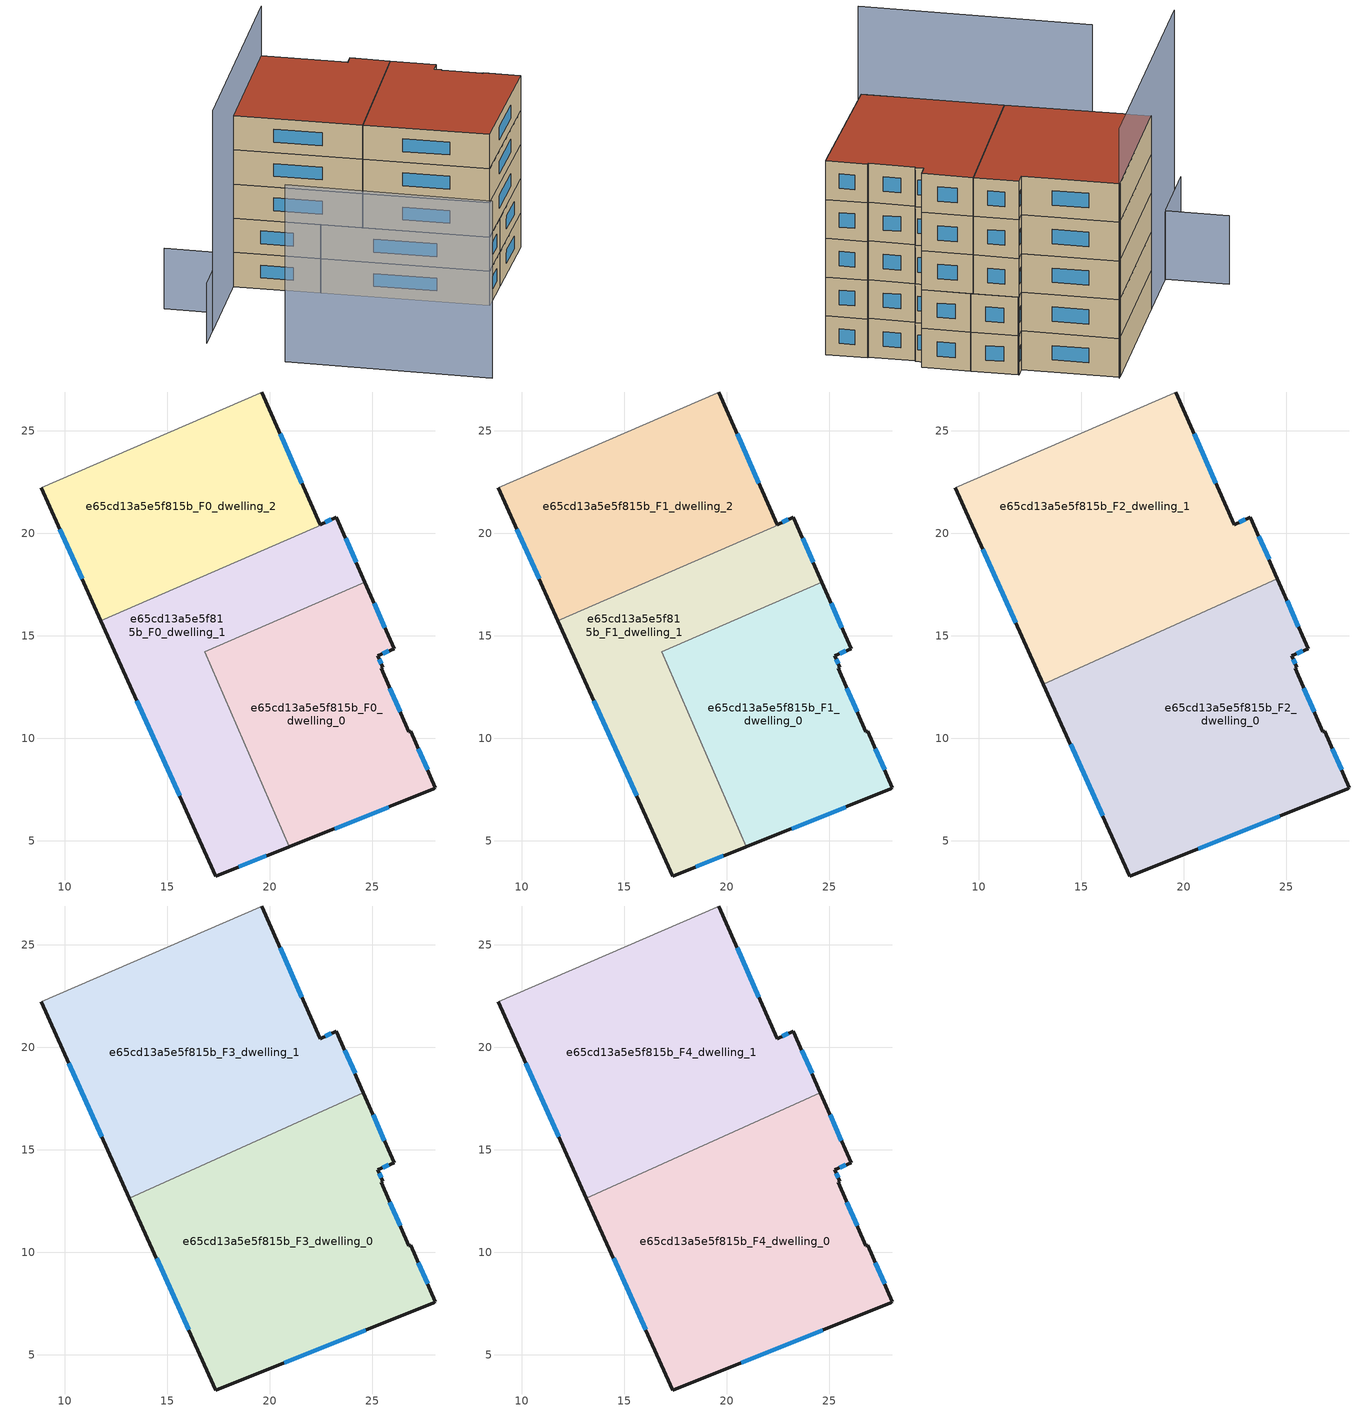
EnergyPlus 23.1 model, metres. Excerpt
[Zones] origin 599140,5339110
e65cd13a5e5f815b_F0_dwelling_0
 floor ground (EU_floor_Construction): 24.65,17.62 26.07,14.38 25.28,14.03 25.53,13.46 25.45,13.42 26.79,10.32 26.88,10.36 28.09,7.6 28.02,7.54 20.96,4.71 16.83,14.23 z0
 wall outside (EU_wall_Construction): 20.96,4.71 28.02,7.54 28.09,7.6 26.88,10.36 26.79,10.32 25.45,13.42 25.53,13.46 25.28,14.03 26.07,14.38 24.65,17.62 z0:3
 wall to e65cd13a5e5f815b_F0_dwelling_1 (EU_wall_Construction): 24.65,17.62 16.83,14.23 20.96,4.71 z0:3
 window (EU_Window_Construction): 25.63,15.39 25.1,16.6 / 25.53,14.14 25.82,14.27 / 25.45,13.64 25.35,13.85 / 26.37,11.29 25.87,12.45 / 27.71,8.46 27.26,9.49 / 23.17,5.6 25.81,6.65 z0.94:2.06
e65cd13a5e5f815b_F0_dwelling_1
 floor ground (EU_floor_Construction): 23.29,20.75 24.65,17.62 16.83,14.23 20.96,4.71 17.38,3.29 11.77,15.75 z0
 wall outside (EU_wall_Construction): 11.77,15.75 17.38,3.29 20.96,4.71 / 24.65,17.62 23.29,20.75 z0:3
 wall to e65cd13a5e5f815b_F0_dwelling_2 (EU_wall_Construction): 23.29,20.75 11.77,15.75 z0:3
 window (EU_Window_Construction): 18.5,3.73 19.84,4.27 / 13.53,11.84 15.62,7.19 / 24.23,18.6 23.72,19.77 z0.94:2.06
e65cd13a5e5f815b_F0_dwelling_2
 floor ground (EU_floor_Construction): 19.63,26.9 22.47,20.43 23.26,20.8 23.29,20.75 11.77,15.75 8.85,22.23 19.53,26.85 z0
 wall outside (EU_wall_Construction): 23.29,20.75 23.26,20.8 22.47,20.43 19.63,26.9 / 8.85,22.23 11.77,15.75 z0:3
 wall adiabatic (EU_wall_Construction): 19.63,26.9 19.53,26.85 8.85,22.23 z0:3
 window (EU_Window_Construction): 21.58,22.46 20.52,24.87 / 23.02,20.68 22.72,20.55 / 9.77,20.2 10.85,17.78 z0.94:2.06
e65cd13a5e5f815b_F1_dwelling_0
 floor to e65cd13a5e5f815b_F0_dwelling_0 (EU_floor_Construction): 24.65,17.62 26.07,14.38 25.28,14.03 25.53,13.46 25.45,13.42 26.78,10.32 26.88,10.36 28.09,7.6 28.02,7.54 20.96,4.71 16.83,14.23 z3
 wall outside (EU_wall_Construction): 20.96,4.71 28.02,7.54 28.09,7.6 26.88,10.36 26.79,10.32 25.45,13.42 25.53,13.46 25.28,14.03 26.07,14.38 24.65,17.62 z3:6
 wall to e65cd13a5e5f815b_F1_dwelling_1 (EU_wall_Construction): 24.65,17.62 16.83,14.23 20.96,4.71 z3:6
 window (EU_Window_Construction): 25.63,15.39 25.1,16.6 / 25.53,14.14 25.82,14.27 / 25.45,13.64 25.35,13.85 / 26.37,11.29 25.87,12.45 / 27.71,8.46 27.26,9.49 / 23.17,5.6 25.81,6.65 z3.94:5.06
e65cd13a5e5f815b_F1_dwelling_1
 floor to e65cd13a5e5f815b_F0_dwelling_1 (EU_floor_Construction): 23.29,20.75 24.65,17.62 16.83,14.23 20.96,4.71 17.38,3.29 11.77,15.75 z3
 wall outside (EU_wall_Construction): 11.77,15.75 17.38,3.29 20.96,4.71 / 24.65,17.62 23.29,20.75 z3:6
 wall to e65cd13a5e5f815b_F1_dwelling_2 (EU_wall_Construction): 23.29,20.75 11.77,15.75 z3:6
 window (EU_Window_Construction): 18.5,3.73 19.84,4.27 / 13.53,11.84 15.62,7.19 / 24.23,18.6 23.72,19.77 z3.94:5.06
e65cd13a5e5f815b_F1_dwelling_2
 floor to e65cd13a5e5f815b_F0_dwelling_2 (EU_floor_Construction): 19.63,26.9 22.47,20.43 23.26,20.8 23.29,20.75 11.77,15.75 8.85,22.23 19.53,26.85 z3
 wall outside (EU_wall_Construction): 23.29,20.75 23.26,20.8 22.47,20.43 19.63,26.9 / 8.85,22.23 11.77,15.75 z3:6
 wall adiabatic (EU_wall_Construction): 19.63,26.9 19.53,26.85 8.85,22.23 z3:6
 window (EU_Window_Construction): 21.58,22.46 20.52,24.87 / 23.02,20.68 22.72,20.55 / 9.77,20.2 10.85,17.78 z3.94:5.06
e65cd13a5e5f815b_F2_dwelling_0
 floor to e65cd13a5e5f815b_F1_dwelling_0 (EU_floor_Construction): 24.65,17.62 26.07,14.38 25.28,14.03 25.53,13.46 25.45,13.42 26.78,10.32 26.88,10.36 28.09,7.6 28.02,7.54 20.96,4.72 16.83,14.23 z6
 floor to e65cd13a5e5f815b_F1_dwelling_1 (EU_floor_Construction): 24.58,17.79 24.65,17.62 16.83,14.23 20.96,4.72 17.38,3.29 13.17,12.65 z6
 wall outside (EU_wall_Construction): 13.17,12.64 17.38,3.29 28.02,7.54 28.09,7.6 26.88,10.36 26.79,10.32 25.45,13.42 25.53,13.46 25.28,14.03 26.07,14.38 24.58,17.79 z6:9
 wall to e65cd13a5e5f815b_F2_dwelling_1 (EU_wall_Construction): 24.58,17.79 13.17,12.64 z6:9
 window (EU_Window_Construction): 25.61,15.45 25.05,16.72 / 25.53,14.14 25.82,14.27 / 25.45,13.64 25.35,13.85 / 26.37,11.29 25.87,12.45 / 27.71,8.46 27.26,9.49 / 20.72,4.62 24.69,6.2 / 14.49,9.71 16.06,6.22 z6.94:8.06
e65cd13a5e5f815b_F2_dwelling_1
 floor to e65cd13a5e5f815b_F1_dwelling_1 (EU_floor_Construction): 23.29,20.74 24.58,17.79 13.17,12.65 11.77,15.75 z6
 floor to e65cd13a5e5f815b_F1_dwelling_2 (EU_floor_Construction): 19.63,26.9 22.47,20.43 23.26,20.8 23.29,20.74 11.77,15.75 8.85,22.23 19.53,26.85 z6
 wall outside (EU_wall_Construction): 24.58,17.79 23.26,20.8 22.47,20.43 19.63,26.9 / 8.85,22.23 13.17,12.64 z6:9
 wall adiabatic (EU_wall_Construction): 19.63,26.9 19.53,26.85 8.85,22.23 z6:9
 window (EU_Window_Construction): 21.58,22.46 20.52,24.87 / 23.02,20.68 22.72,20.55 / 24.17,18.73 23.68,19.85 / 10.2,19.22 11.81,15.65 z6.94:8.06
e65cd13a5e5f815b_F3_dwelling_0
 floor to e65cd13a5e5f815b_F2_dwelling_0 (EU_floor_Construction): 24.58,17.79 26.07,14.38 25.28,14.03 25.53,13.46 25.45,13.42 26.78,10.32 26.88,10.36 28.09,7.6 28.02,7.54 17.38,3.29 13.17,12.64 z9
 wall outside (EU_wall_Construction): 13.17,12.64 17.38,3.29 28.02,7.54 28.09,7.6 26.88,10.36 26.79,10.32 25.45,13.42 25.53,13.46 25.28,14.03 26.07,14.38 24.58,17.79 z9:12
 wall to e65cd13a5e5f815b_F3_dwelling_1 (EU_wall_Construction): 24.58,17.79 13.17,12.64 z9:12
 window (EU_Window_Construction): 25.61,15.45 25.05,16.72 / 25.53,14.14 25.82,14.27 / 25.45,13.64 25.35,13.85 / 26.37,11.29 25.87,12.45 / 27.71,8.46 27.26,9.49 / 20.72,4.62 24.69,6.2 / 14.49,9.71 16.06,6.22 z9.94:11.06
e65cd13a5e5f815b_F3_dwelling_1
 floor to e65cd13a5e5f815b_F2_dwelling_1 (EU_floor_Construction): 19.63,26.9 22.47,20.43 23.26,20.8 24.58,17.79 13.17,12.64 8.85,22.23 19.53,26.85 z9
 wall outside (EU_wall_Construction): 24.58,17.79 23.26,20.8 22.47,20.43 19.63,26.9 / 8.85,22.23 13.17,12.64 z9:12
 wall adiabatic (EU_wall_Construction): 19.63,26.9 19.53,26.85 8.85,22.23 z9:12
 window (EU_Window_Construction): 21.58,22.46 20.52,24.87 / 23.02,20.68 22.72,20.55 / 24.17,18.73 23.68,19.85 / 10.2,19.22 11.81,15.65 z9.94:11.06
e65cd13a5e5f815b_F4_dwelling_0
 floor to e65cd13a5e5f815b_F3_dwelling_0 (EU_floor_Construction): 24.58,17.79 26.07,14.38 25.28,14.03 25.53,13.46 25.45,13.42 26.78,10.32 26.88,10.36 28.09,7.6 28.02,7.54 17.38,3.29 13.17,12.64 z12
 wall outside (EU_wall_Construction): 13.17,12.64 17.38,3.29 28.02,7.54 28.09,7.6 26.88,10.36 26.79,10.32 25.45,13.42 25.53,13.46 25.28,14.03 26.07,14.38 24.58,17.79 z12:15
 wall to e65cd13a5e5f815b_F4_dwelling_1 (EU_wall_Construction): 24.58,17.79 13.17,12.64 z12:15
 window (EU_Window_Construction): 25.61,15.45 25.05,16.72 / 25.53,14.14 25.82,14.27 / 25.45,13.64 25.35,13.85 / 26.37,11.29 25.87,12.45 / 27.71,8.46 27.26,9.49 / 20.72,4.62 24.69,6.2 / 14.49,9.71 16.06,6.22 z12.94:14.06
 roof outside (EU_roof_Construction): 28.02,7.54 28.09,7.6 26.88,10.36 26.79,10.32 25.45,13.42 25.53,13.46 25.28,14.03 26.07,14.38 24.58,17.79 13.17,12.64 17.38,3.29 z15
e65cd13a5e5f815b_F4_dwelling_1
 floor to e65cd13a5e5f815b_F3_dwelling_1 (EU_floor_Construction): 19.63,26.9 22.47,20.43 23.26,20.8 24.58,17.79 13.17,12.64 8.85,22.23 19.53,26.85 z12
 wall outside (EU_wall_Construction): 24.58,17.79 23.26,20.8 22.47,20.43 19.63,26.9 / 8.85,22.23 13.17,12.64 z12:15
 wall adiabatic (EU_wall_Construction): 19.63,26.9 19.53,26.85 8.85,22.23 z12:15
 window (EU_Window_Construction): 21.58,22.46 20.52,24.87 / 23.02,20.68 22.72,20.55 / 24.17,18.73 23.68,19.85 / 10.2,19.22 11.81,15.65 z12.94:14.06
 roof outside (EU_roof_Construction): 24.58,17.79 23.26,20.8 22.47,20.43 19.63,26.9 19.53,26.85 8.85,22.23 13.17,12.64 z15
shading: -0.73,10.67 5.97,-4.74 z0:15.5; 2.21,24.35 4.04,20.14 / 4.04,20.14 -1.36,17.8 z0:5.3; 19.74,26.94 0.92,18.77 z0:19.3
[Building]
EU S2 Campaign: North Axis=0; Terrain=City; Solar Distribution=FullExterior
[Site:Location]
Vienna: Latitude=48; Longitude=16.5; Time Zone=1; Elevation=183
[SizingPeriod:WeatherFileDays]
AnnualSizingPeriod: Begin Month=1; Begin Day of Month=1; End Month=12; End Day of Month=31; Day of Week for Start Day=Monday; Use Weather File Daylight Saving Period=No; Use Weather File Rain and Snow Indicators=No
[MATERIAL]
EU_InternalMass_Material: Roughness=MediumRough; Thickness=0.1; Conductivity=1; Density=1800; Specific Heat=900; Thermal Absorptance=0.9; Solar Absorptance=0.7; Visible Absorptance=0.7
[MATERIAL:NOMASS] Roughness=MediumRough; Thermal Absorptance=0.9; Solar Absorptance=0.7; Visible Absorptance=0.7
Name | Thermal Resistance
EU_wall_NoMass | 0.914258
EU_roof_NoMass | 0.954009
EU_floor_NoMass | 1.09711
[WINDOWMATERIAL:SIMPLEGLAZINGSYSTEM]
EU_Window_SimpleGlazing: UFactor=2.09642; Solar Heat Gain Coefficient=0.65; Visible Transmittance=0.65
[CONSTRUCTION]
EU_wall_Construction: EU_wall_NoMass
EU_roof_Construction: EU_roof_NoMass
EU_floor_Construction: EU_floor_NoMass
EU_Window_Construction: EU_Window_SimpleGlazing
EU_InternalMass_Construction: EU_InternalMass_Material
[ZONE] Type=1; Multiplier=1; Ceiling Height=autocalculate; Floor Area=autocalculate; Part of Total Floor Area=Yes
Name | Volume
e65cd13a5e5f815b_F0_dwelling_0 | 249.626
e65cd13a5e5f815b_F1_dwelling_0 | 249.625
e65cd13a5e5f815b_F2_dwelling_0 | 374.446
e65cd13a5e5f815b_F3_dwelling_0; e65cd13a5e5f815b_F4_dwelling_0 | 374.455
e65cd13a5e5f815b_F0_dwelling_1 | 249.623
e65cd13a5e5f815b_F1_dwelling_1 | 249.624
e65cd13a5e5f815b_F2_dwelling_1 | 374.435
e65cd13a5e5f815b_F3_dwelling_1; e65cd13a5e5f815b_F4_dwelling_1 | 374.443
e65cd13a5e5f815b_F0_dwelling_2 | 249.639
e65cd13a5e5f815b_F1_dwelling_2 | 249.64
[INTERNALMASS] Construction=EU_InternalMass_Construction
Name | Zone or ZoneList | Surface Area
e65cd13a5e5f815b_F0_dwelling_0_EU_InternalMass | e65cd13a5e5f815b_F0_dwelling_0 | 83.2073
e65cd13a5e5f815b_F0_dwelling_1_EU_InternalMass | e65cd13a5e5f815b_F0_dwelling_1 | 83.2076
e65cd13a5e5f815b_F0_dwelling_2_EU_InternalMass | e65cd13a5e5f815b_F0_dwelling_2 | 83.2156
e65cd13a5e5f815b_F1_dwelling_0_EU_InternalMass | e65cd13a5e5f815b_F1_dwelling_0 | 83.2073
e65cd13a5e5f815b_F1_dwelling_1_EU_InternalMass | e65cd13a5e5f815b_F1_dwelling_1 | 83.2076
e65cd13a5e5f815b_F1_dwelling_2_EU_InternalMass | e65cd13a5e5f815b_F1_dwelling_2 | 83.2156
e65cd13a5e5f815b_F2_dwelling_0_EU_InternalMass | e65cd13a5e5f815b_F2_dwelling_0 | 124.818
e65cd13a5e5f815b_F2_dwelling_1_EU_InternalMass | e65cd13a5e5f815b_F2_dwelling_1 | 124.813
e65cd13a5e5f815b_F3_dwelling_0_EU_InternalMass | e65cd13a5e5f815b_F3_dwelling_0 | 124.818
e65cd13a5e5f815b_F3_dwelling_1_EU_InternalMass | e65cd13a5e5f815b_F3_dwelling_1 | 124.813
e65cd13a5e5f815b_F4_dwelling_0_EU_InternalMass | e65cd13a5e5f815b_F4_dwelling_0 | 124.818
e65cd13a5e5f815b_F4_dwelling_1_EU_InternalMass | e65cd13a5e5f815b_F4_dwelling_1 | 124.813
[OTHEREQUIPMENT] Fuel Type=Electricity; Design Level Calculation Method=Watts/Area; Power per Zone Floor Area=1; Fraction Latent=0; Fraction Radiant=0; Fraction Lost=0; Carbon Dioxide Generation Rate=0; EndUse Subcategory=EU_Step8_InternalGains
Name | Zone or ZoneList or Space or SpaceList | Schedule
EU_Step8_InternalGain_e65cd13a5e5f815b_F0_dwelling_0_f000 | e65cd13a5e5f815b_F0_dwelling_0 | EU_Step8_GainSchedule_e65cd13a5e5f815b_F0_dwelling_0_f000
EU_Step8_InternalGain_e65cd13a5e5f815b_F0_dwelling_1_f000 | e65cd13a5e5f815b_F0_dwelling_1 | EU_Step8_GainSchedule_e65cd13a5e5f815b_F0_dwelling_1_f000
EU_Step8_InternalGain_e65cd13a5e5f815b_F0_dwelling_2_f000 | e65cd13a5e5f815b_F0_dwelling_2 | EU_Step8_GainSchedule_e65cd13a5e5f815b_F0_dwelling_2_f000
EU_Step8_InternalGain_e65cd13a5e5f815b_F1_dwelling_0_f000 | e65cd13a5e5f815b_F1_dwelling_0 | EU_Step8_GainSchedule_e65cd13a5e5f815b_F1_dwelling_0_f000
EU_Step8_InternalGain_e65cd13a5e5f815b_F1_dwelling_1_f000 | e65cd13a5e5f815b_F1_dwelling_1 | EU_Step8_GainSchedule_e65cd13a5e5f815b_F1_dwelling_1_f000
EU_Step8_InternalGain_e65cd13a5e5f815b_F1_dwelling_2_f000 | e65cd13a5e5f815b_F1_dwelling_2 | EU_Step8_GainSchedule_e65cd13a5e5f815b_F1_dwelling_2_f000
EU_Step8_InternalGain_e65cd13a5e5f815b_F2_dwelling_0_f000 | e65cd13a5e5f815b_F2_dwelling_0 | EU_Step8_GainSchedule_e65cd13a5e5f815b_F2_dwelling_0_f000
EU_Step8_InternalGain_e65cd13a5e5f815b_F2_dwelling_1_f000 | e65cd13a5e5f815b_F2_dwelling_1 | EU_Step8_GainSchedule_e65cd13a5e5f815b_F2_dwelling_1_f000
EU_Step8_InternalGain_e65cd13a5e5f815b_F3_dwelling_0_f000 | e65cd13a5e5f815b_F3_dwelling_0 | EU_Step8_GainSchedule_e65cd13a5e5f815b_F3_dwelling_0_f000
EU_Step8_InternalGain_e65cd13a5e5f815b_F3_dwelling_1_f000 | e65cd13a5e5f815b_F3_dwelling_1 | EU_Step8_GainSchedule_e65cd13a5e5f815b_F3_dwelling_1_f000
EU_Step8_InternalGain_e65cd13a5e5f815b_F4_dwelling_0_f000 | e65cd13a5e5f815b_F4_dwelling_0 | EU_Step8_GainSchedule_e65cd13a5e5f815b_F4_dwelling_0_f000
EU_Step8_InternalGain_e65cd13a5e5f815b_F4_dwelling_1_f000 | e65cd13a5e5f815b_F4_dwelling_1 | EU_Step8_GainSchedule_e65cd13a5e5f815b_F4_dwelling_1_f000
[ZONEVENTILATION:DESIGNFLOWRATE] Schedule=EU_AlwaysOn; Design Flow Rate Calculation Method=AirChanges/Hour; Air Changes per Hour=0.546891; Ventilation Type=Natural; Fan Pressure Rise=0; Fan Total Efficiency=1; Constant Term Coefficient=1; Temperature Term Coefficient=0; Velocity Term Coefficient=0; Velocity Squared Term Coefficient=0; Minimum Indoor Temperature=-100; Maximum Indoor Temperature=100; Delta Temperature=-100; Minimum Outdoor Temperature=-100; Maximum Outdoor Temperature=100; Maximum Wind Speed=40
Name | Zone or ZoneList or Space or SpaceList
EU_ConstantAir_e65cd13a5e5f815b_F0_dwelling_0 | e65cd13a5e5f815b_F0_dwelling_0
EU_ConstantAir_e65cd13a5e5f815b_F0_dwelling_1 | e65cd13a5e5f815b_F0_dwelling_1
EU_ConstantAir_e65cd13a5e5f815b_F0_dwelling_2 | e65cd13a5e5f815b_F0_dwelling_2
EU_ConstantAir_e65cd13a5e5f815b_F1_dwelling_0 | e65cd13a5e5f815b_F1_dwelling_0
EU_ConstantAir_e65cd13a5e5f815b_F1_dwelling_1 | e65cd13a5e5f815b_F1_dwelling_1
EU_ConstantAir_e65cd13a5e5f815b_F1_dwelling_2 | e65cd13a5e5f815b_F1_dwelling_2
EU_ConstantAir_e65cd13a5e5f815b_F2_dwelling_0 | e65cd13a5e5f815b_F2_dwelling_0
EU_ConstantAir_e65cd13a5e5f815b_F2_dwelling_1 | e65cd13a5e5f815b_F2_dwelling_1
EU_ConstantAir_e65cd13a5e5f815b_F3_dwelling_0 | e65cd13a5e5f815b_F3_dwelling_0
EU_ConstantAir_e65cd13a5e5f815b_F3_dwelling_1 | e65cd13a5e5f815b_F3_dwelling_1
EU_ConstantAir_e65cd13a5e5f815b_F4_dwelling_0 | e65cd13a5e5f815b_F4_dwelling_0
EU_ConstantAir_e65cd13a5e5f815b_F4_dwelling_1 | e65cd13a5e5f815b_F4_dwelling_1
[HVACTEMPLATE:THERMOSTAT] Constant Heating Setpoint=20; Constant Cooling Setpoint=50
EU_HeatOnly_e65cd13a5e5f815b_F0_dwelling_0; EU_HeatOnly_e65cd13a5e5f815b_F0_dwelling_1; EU_HeatOnly_e65cd13a5e5f815b_F0_dwelling_2; EU_HeatOnly_e65cd13a5e5f815b_F1_dwelling_0; EU_HeatOnly_e65cd13a5e5f815b_F1_dwelling_1; EU_HeatOnly_e65cd13a5e5f815b_F1_dwelling_2; EU_HeatOnly_e65cd13a5e5f815b_F2_dwelling_0; EU_HeatOnly_e65cd13a5e5f815b_F2_dwelling_1; EU_HeatOnly_e65cd13a5e5f815b_F3_dwelling_0; EU_HeatOnly_e65cd13a5e5f815b_F3_dwelling_1; EU_HeatOnly_e65cd13a5e5f815b_F4_dwelling_0; EU_HeatOnly_e65cd13a5e5f815b_F4_dwelling_1
[HVACTEMPLATE:ZONE:IDEALLOADSAIRSYSTEM] System Availability Schedule=EU_AlwaysOn; Maximum Heating Supply Air Temperature=50; Minimum Cooling Supply Air Temperature=13; Maximum Heating Supply Air Humidity Ratio=0.0156; Minimum Cooling Supply Air Humidity Ratio=0.0077; Heating Limit=NoLimit; Cooling Limit=NoLimit; Heating Availability Schedule=EU_AlwaysOn; Cooling Availability Schedule=EU_CoolingOff; Dehumidification Control Type=ConstantSensibleHeatRatio; Cooling Sensible Heat Ratio=0.7; Dehumidification Setpoint=60; Humidification Control Type=None; Humidification Setpoint=30; Outdoor Air Method=None; Outdoor Air Flow Rate per Person=0.00944; Outdoor Air Flow Rate per Zone Floor Area=0; Outdoor Air Flow Rate per Zone=0; Demand Controlled Ventilation Type=None; Outdoor Air Economizer Type=NoEconomizer; Heat Recovery Type=None; Sensible Heat Recovery Effectiveness=0.7; Latent Heat Recovery Effectiveness=0.65
Name | Template Thermostat
e65cd13a5e5f815b_F0_dwelling_0 | EU_HeatOnly_e65cd13a5e5f815b_F0_dwelling_0
e65cd13a5e5f815b_F0_dwelling_1 | EU_HeatOnly_e65cd13a5e5f815b_F0_dwelling_1
e65cd13a5e5f815b_F0_dwelling_2 | EU_HeatOnly_e65cd13a5e5f815b_F0_dwelling_2
e65cd13a5e5f815b_F1_dwelling_0 | EU_HeatOnly_e65cd13a5e5f815b_F1_dwelling_0
e65cd13a5e5f815b_F1_dwelling_1 | EU_HeatOnly_e65cd13a5e5f815b_F1_dwelling_1
e65cd13a5e5f815b_F1_dwelling_2 | EU_HeatOnly_e65cd13a5e5f815b_F1_dwelling_2
e65cd13a5e5f815b_F2_dwelling_0 | EU_HeatOnly_e65cd13a5e5f815b_F2_dwelling_0
e65cd13a5e5f815b_F2_dwelling_1 | EU_HeatOnly_e65cd13a5e5f815b_F2_dwelling_1
e65cd13a5e5f815b_F3_dwelling_0 | EU_HeatOnly_e65cd13a5e5f815b_F3_dwelling_0
e65cd13a5e5f815b_F3_dwelling_1 | EU_HeatOnly_e65cd13a5e5f815b_F3_dwelling_1
e65cd13a5e5f815b_F4_dwelling_0 | EU_HeatOnly_e65cd13a5e5f815b_F4_dwelling_0
e65cd13a5e5f815b_F4_dwelling_1 | EU_HeatOnly_e65cd13a5e5f815b_F4_dwelling_1
[SIZING:ZONE] Zone Cooling Design Supply Air Temperature Input Method=SupplyAirTemperature; Zone Cooling Design Supply Air Temperature=13; Zone Heating Design Supply Air Temperature Input Method=SupplyAirTemperature; Zone Heating Design Supply Air Temperature=50; Zone Cooling Design Supply Air Humidity Ratio=0.008; Zone Heating Design Supply Air Humidity Ratio=0.008; Cooling Design Air Flow Method=DesignDay; Cooling Design Air Flow Rate=0; Cooling Minimum Air Flow per Zone Floor Area=0.000762; Cooling Minimum Air Flow=0; Cooling Minimum Air Flow Fraction=0.2; Heating Design Air Flow Method=DesignDay; Heating Design Air Flow Rate=0; Heating Maximum Air Flow per Zone Floor Area=0.002032; Heating Maximum Air Flow=0.141576; Heating Maximum Air Flow Fraction=0.3; Account for Dedicated Outdoor Air System=No; Dedicated Outdoor Air System Control Strategy=NeutralSupplyAir; Dedicated Outdoor Air Low Setpoint Temperature for Design=autosize; Dedicated Outdoor Air High Setpoint Temperature for Design=autosize; Zone Load Sizing Method=Sensible Load Only No Latent Load; Zone Latent Cooling Design Supply Air Humidity Ratio Input Method=HumidityRatioDifference; Zone Cooling Design Supply Air Humidity Ratio Difference=0.005; Zone Latent Heating Design Supply Air Humidity Ratio Input Method=HumidityRatioDifference; Zone Humidification Design Supply Air Humidity Ratio Difference=0.005
e65cd13a5e5f815b_F0_dwelling_0; e65cd13a5e5f815b_F0_dwelling_1; e65cd13a5e5f815b_F0_dwelling_2; e65cd13a5e5f815b_F1_dwelling_0; e65cd13a5e5f815b_F1_dwelling_1; e65cd13a5e5f815b_F1_dwelling_2; e65cd13a5e5f815b_F2_dwelling_0; e65cd13a5e5f815b_F2_dwelling_1; e65cd13a5e5f815b_F3_dwelling_0; e65cd13a5e5f815b_F3_dwelling_1; e65cd13a5e5f815b_F4_dwelling_0; e65cd13a5e5f815b_F4_dwelling_1
[SCHEDULE:CONSTANT]
Name | Hourly Value
EU_AlwaysOn | 1
EU_CoolingOff | 0
[SCHEDULE:FILE] Column Number=1; Rows to Skip at Top=0; Number of Hours of Data=8760; Column Separator=Comma; Interpolate to Timestep=No; Minutes per Item=60; Adjust Schedule for Daylight Savings=Yes
Name | File
EU_Step8_GainSchedule_e65cd13a5e5f815b_F0_dwelling_0_f000 | ../../schedules/e65cd13a5e5f815b/e65cd13a5e5f815b_F0_dwelling_0_f000_gain.csv
EU_Step8_GainSchedule_e65cd13a5e5f815b_F0_dwelling_1_f000 | ../../schedules/e65cd13a5e5f815b/e65cd13a5e5f815b_F0_dwelling_1_f000_gain.csv
EU_Step8_GainSchedule_e65cd13a5e5f815b_F0_dwelling_2_f000 | ../../schedules/e65cd13a5e5f815b/e65cd13a5e5f815b_F0_dwelling_2_f000_gain.csv
EU_Step8_GainSchedule_e65cd13a5e5f815b_F1_dwelling_0_f000 | ../../schedules/e65cd13a5e5f815b/e65cd13a5e5f815b_F1_dwelling_0_f000_gain.csv
EU_Step8_GainSchedule_e65cd13a5e5f815b_F1_dwelling_1_f000 | ../../schedules/e65cd13a5e5f815b/e65cd13a5e5f815b_F1_dwelling_1_f000_gain.csv
EU_Step8_GainSchedule_e65cd13a5e5f815b_F1_dwelling_2_f000 | ../../schedules/e65cd13a5e5f815b/e65cd13a5e5f815b_F1_dwelling_2_f000_gain.csv
EU_Step8_GainSchedule_e65cd13a5e5f815b_F2_dwelling_0_f000 | ../../schedules/e65cd13a5e5f815b/e65cd13a5e5f815b_F2_dwelling_0_f000_gain.csv
EU_Step8_GainSchedule_e65cd13a5e5f815b_F2_dwelling_1_f000 | ../../schedules/e65cd13a5e5f815b/e65cd13a5e5f815b_F2_dwelling_1_f000_gain.csv
EU_Step8_GainSchedule_e65cd13a5e5f815b_F3_dwelling_0_f000 | ../../schedules/e65cd13a5e5f815b/e65cd13a5e5f815b_F3_dwelling_0_f000_gain.csv
EU_Step8_GainSchedule_e65cd13a5e5f815b_F3_dwelling_1_f000 | ../../schedules/e65cd13a5e5f815b/e65cd13a5e5f815b_F3_dwelling_1_f000_gain.csv
EU_Step8_GainSchedule_e65cd13a5e5f815b_F4_dwelling_0_f000 | ../../schedules/e65cd13a5e5f815b/e65cd13a5e5f815b_F4_dwelling_0_f000_gain.csv
EU_Step8_GainSchedule_e65cd13a5e5f815b_F4_dwelling_1_f000 | ../../schedules/e65cd13a5e5f815b/e65cd13a5e5f815b_F4_dwelling_1_f000_gain.csv
